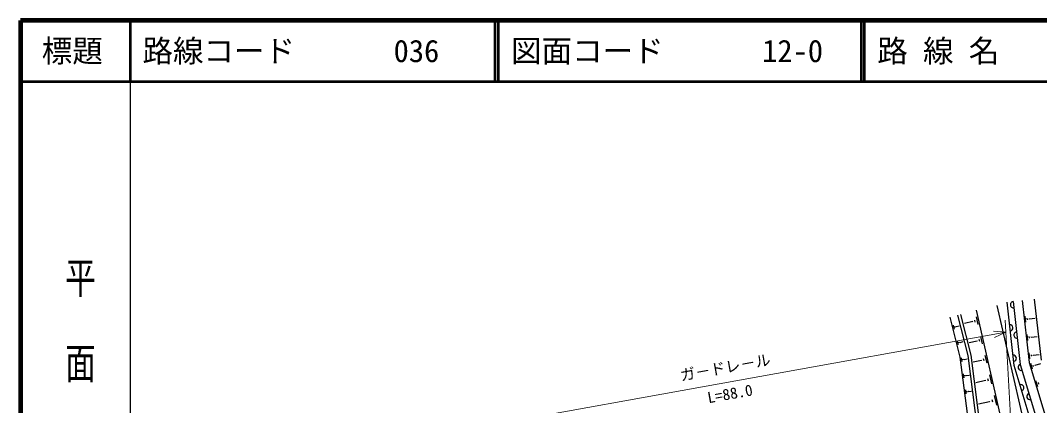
# Model space of a CAD drawing. Units: millimetres, scale not verified. Extents: x 40000 to 680000, y 20000 to 380000.
# Drawn here: x 40000 to 206975, y 316940 to 380000 of the extents above; entities that cross this region are included whole.
import ezdxf
from ezdxf.enums import TextEntityAlignment as Align

# ---------------------------------------------------------------- set-up
doc = ezdxf.new("R2010")
doc.units = ezdxf.units.MM
doc.header["$LTSCALE"] = 1000
for name, color, linetype, lineweight in [('M-BGD', 7, 'Continuous', 25), ('M-STR-HTXT', 7, 'Continuous', 13), ('M-TTL', 2, 'Continuous', 140), ('M-TTL-BAND', 7, 'Continuous', 25), ('M-TTL-LINE', 7, 'Continuous', 50)]:
    doc.layers.add(name, color=color, linetype=linetype, lineweight=lineweight)
doc.layers.add('M-TTL-TXT', color=7, linetype='Continuous')
doc.styles.add('@ＭＳ ゴシック', font='')
doc.styles.add('ＭＳ ゴシック', font='')
doc.styles.get('@ＭＳ ゴシック').set_extended_font_data('@MS Gothic')
doc.styles.get('ＭＳ ゴシック').set_extended_font_data('MS Gothic')

msp = doc.modelspace()

# ---------------------------------------------------------------- linework, layer by layer
at = {"layer": 'M-BGD'}
for p, q in [((202628, 333959), (203788, 323688)), ((204118, 334127), (205263, 323991)), ((206106, 334352), (207230, 324395)), ((196569, 332545), (203467, 302564)), ((199980, 333330), (204749, 312603)), ((202804, 323486), (201634, 333846)), ((193975, 324879), (192322, 331408)), ((195255, 325123), (193583, 331727)), ((195747, 325217), (194067, 331850)), ((196009, 330683), (194648, 330370)), ((196018, 330644), (196000, 330722)), ((196416, 330614), (196345, 330924)), ((196896, 330234), (196610, 331474)), ((204721, 330572), (204609, 331566)), ((204977, 330978), (204949, 331227)), ((205265, 331105), (205258, 331167)), ((205261, 331136), (206255, 331248)), ((193024, 329453), (192864, 330083)), ((193153, 329737), (193113, 329895)), ((193327, 329844), (193317, 329883)), ((193322, 329864), (193816, 329989)), ((193674, 326884), (193515, 327514)), ((193803, 327168), (193763, 327326)), ((193977, 327275), (193967, 327315)), ((193972, 327295), (194467, 327420)), ((196761, 327509), (195449, 327207)), ((196769, 327471), (196752, 327547)), ((197157, 327441), (197088, 327743)), ((197623, 327072), (197346, 328278)), ((205058, 327591), (204946, 328585)), ((205314, 327997), (205286, 328246)), ((205602, 328124), (205594, 328186)), ((205598, 328155), (206592, 328267)), ((205395, 324610), (205282, 325604)), ((196214, 307571), (193975, 324879)), ((194273, 324135), (194190, 324779)), ((194435, 324402), (194415, 324563)), ((194621, 324487), (194616, 324527)), ((194618, 324507), (195124, 324573)), ((197622, 306826), (195255, 325123)), ((198117, 306890), (195747, 325217)), ((197443, 324337), (196101, 324028)), ((197452, 324297), (197434, 324377)), ((197864, 324265), (197790, 324586)), ((198359, 323873), (198064, 325155)), ((205263, 323991), (211109, 304571)), ((205651, 325016), (205623, 325265)), ((205938, 325143), (205931, 325205)), ((205935, 325174), (206928, 325286)), ((209800, 300244), (202804, 323486)), ((203788, 323688), (210761, 300521)), ((205803, 322891), (205515, 323848)), ((205983, 323336), (205911, 323576)), ((206243, 323512), (206225, 323572)), ((206234, 323542), (207191, 323831)), ((194613, 321507), (194530, 322151)), ((194775, 321774), (194755, 321935)), ((194961, 321859), (194956, 321899)), ((194958, 321879), (195464, 321945)), ((198098, 321037), (196535, 320677)), ((198109, 320992), (198088, 321082)), ((198574, 320956), (198490, 321317)), ((199132, 320514), (198799, 321959)), ((206668, 320018), (206380, 320975)), ((206847, 320463), (206775, 320703)), ((194953, 318879), (194870, 319523)), ((195115, 319145), (195094, 319307)), ((195301, 319231), (195296, 319271)), ((195298, 319251), (195804, 319316)), ((198787, 317571), (196990, 317158)), ((198798, 317521), (198775, 317622)), ((199319, 317481), (199226, 317885)), ((199944, 316986), (199571, 318604))]:
    msp.add_line(p, q, dxfattribs=at)
for centre, start, end in [((202684, 333462), 96.44522, 276.44522), ((202105, 329675), 276.44522, 96.44522), ((203245, 328493), 96.44522, 276.44522), ((202667, 324706), 276.44522, 96.44522), ((203932, 323209), 106.75178, 286.75178), ((203892, 319874), 286.75194, 106.75194), ((205373, 318422), 106.75178, 286.75178)]:
    msp.add_arc(centre, 500, start, end, dxfattribs=at)
at = {"layer": 'M-STR-HTXT'}
for p, q in [((203048, 299762), (201307, 330938)), ((201419, 328941), (110410, 312595)), ((201419, 328941), (199426, 329109)), ((199609, 328090), (201419, 328941))]:
    msp.add_line(p, q, dxfattribs=at)
at = {"layer": 'M-TTL'}
for p, q in [((40000, 380000), (40000, 20000)), ((680000, 380000), (40000, 380000))]:
    msp.add_line(p, q, dxfattribs=at)
at = {"layer": 'M-TTL-BAND'}
msp.add_line((58000, 370000), (58000, 20000), dxfattribs=at)
at = {"layer": 'M-TTL-LINE'}
for p, q in [((58000, 380000), (58000, 370000)), ((117750, 380000), (117750, 370000)), ((118250, 380000), (118250, 370000)), ((177750, 380000), (177750, 370000)), ((178250, 380000), (178250, 370000)), ((40000, 370000), (680000, 370000))]:
    msp.add_line(p, q, dxfattribs=at)

# ---------------------------------------------------------------- texts
at = {"layer": 'M-STR-HTXT', "style": 'ＭＳ ゴシック'}
msp.add_text('ガ－ドレ－ル', height=1833, rotation=10.182, dxfattribs=at).set_placement((155737, 321752), align=Align.BOTTOM_CENTER)
at = {"layer": 'M-STR-HTXT', "style": '@ＭＳ ゴシック'}
msp.add_text('L=88.0', height=1833, rotation=10.183, dxfattribs=at).set_placement((156091, 319784), align=Align.TOP_CENTER)
at = {"layer": 'M-TTL-BAND', "style": '@ＭＳ ゴシック', "width": 1.4}
msp.add_text('平  面  図', height=3666, rotation=270, dxfattribs=at).set_placement((49777, 306475), align=Align.MIDDLE_RIGHT)
at = {"layer": 'M-TTL-TXT', "style": 'ＭＳ ゴシック'}
msp.add_text('標題', height=3666, dxfattribs=at).set_placement((48500, 375000), align=Align.MIDDLE_CENTER)
for s, p in [('路線コード', (60000, 375000)), ('路 線 名', (180380, 375000)), ('036', (101142, 375000)), ('図面コード', (120380, 375000)), ('12-0', (161521, 375000))]:
    msp.add_text(s, height=3666, dxfattribs=at).set_placement(p, align=Align.MIDDLE_LEFT)

doc.saveas('drawing.dxf')
